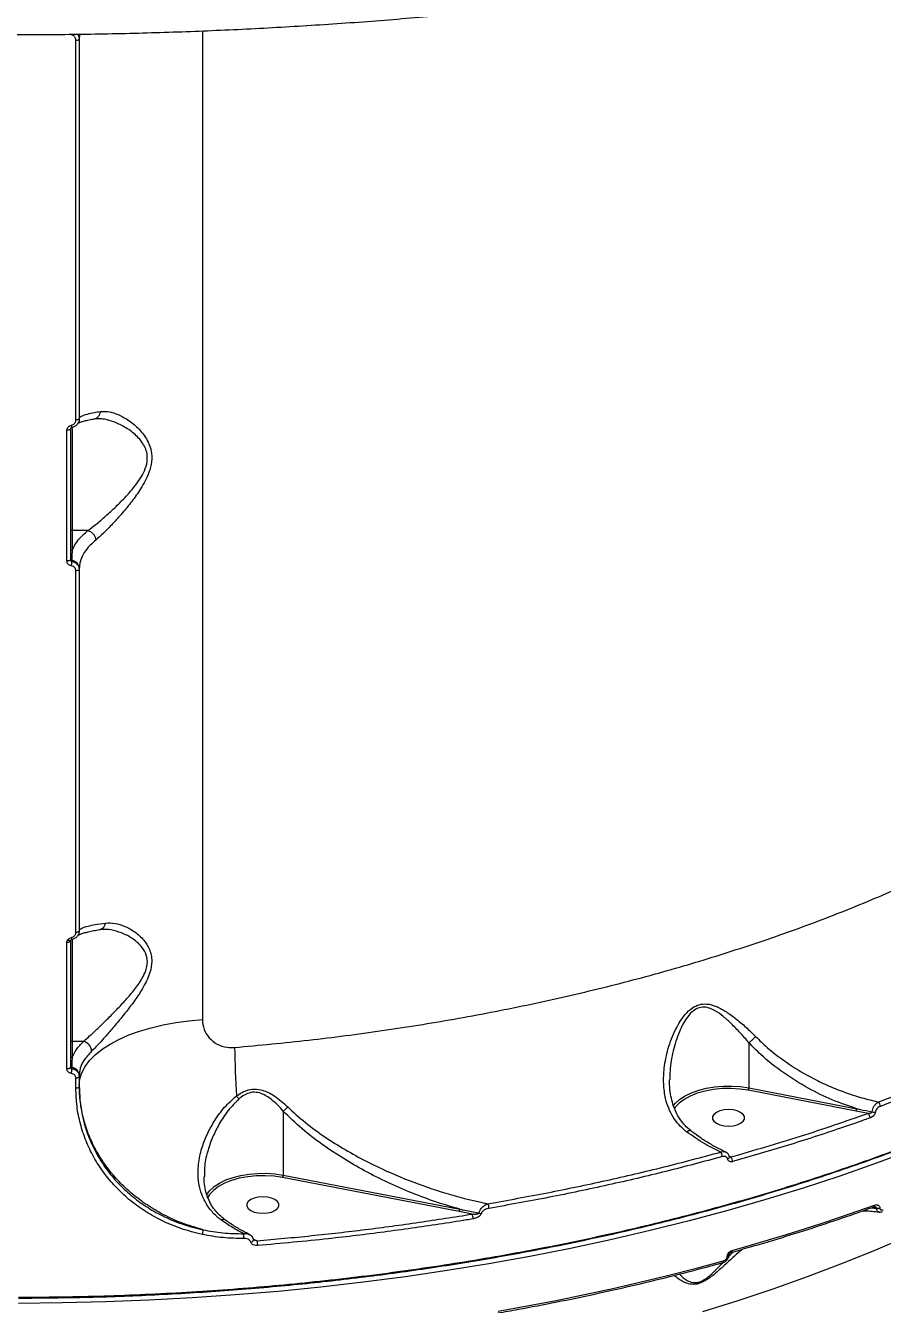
# Model space of a CAD drawing. Header units: millimetres. Extents: x -8092 to 6423, y -6886 to 5604.
# Drawn here: x -67 to 173.2, y -1653.1 to -1294.3 of the extents above; entities that cross this region are included whole.
import ezdxf

# ---------------------------------------------------------------- set-up
doc = ezdxf.new("R2010")
doc.units = ezdxf.units.MM
for name, color, linetype in [('DIKOM_ОБЪЕКТ', 7, 'Continuous'), ('DIKOM_РАЗМЕР_ЗОНА', 7, 'Continuous'), ('DIKOM_РАЗМЕР_ОБЪЕКТА', 7, 'Continuous')]:
    doc.layers.add(name, color=color, linetype=linetype)
doc.styles.add('style1', font='arial.ttf', dxfattribs={"width": 0.8})
doc.dimstyles.new('1-50', dxfattribs={"dimtxt": 300, "dimasz": 200, "dimexe": 100, "dimexo": 0, "dimgap": 100, "dimtad": 1, "dimtxsty": 'style1', "dimcen": 200, "dimclrd": 7, "dimclre": 7, "dimclrt": 7, "dimadec": 1, "dimazin": 2, "dimtfac": 1, "dimtmove": 0, "dimatfit": 2, "dimfxl": 0, "dimlwd": 25, "dimlwe": 18, "dimarcsym": 0})

# ---------------------------------------------------------------- blocks, each defined once
blk = doc.blocks.new('*D9')
at = {"layer": 'Defpoints', "color": 0, "transparency": 16777216}
for p in [(-8092.06, -86.27), (4664.84, -1471.84), (4664.84, -6785.92)]:
    blk.add_point(p, dxfattribs=at)
at = {"layer": 'DIKOM_РАЗМЕР_ЗОНА', "color": 7, "lineweight": 18, "transparency": 16777216}
for p, q in [((-8092.06, -86.27), (-8092.06, -6885.92)), ((4664.84, -1471.84), (4664.84, -6885.92))]:
    blk.add_line(p, q, dxfattribs=at)
at = {"layer": 'DIKOM_РАЗМЕР_ЗОНА', "color": 7, "lineweight": 25, "transparency": 16777216}
blk.add_line((-7892.06, -6785.92), (4464.84, -6785.92), dxfattribs=at)
at = {"layer": 'DIKOM_РАЗМЕР_ЗОНА', "color": 7, "transparency": 16777216}
for points in [[(-7892.06, -6752.58), (-7892.06, -6819.25), (-8092.06, -6785.92)], [(4464.84, -6752.58), (4464.84, -6819.25), (4664.84, -6785.92)]]:
    blk.add_solid(points, dxfattribs=at)
at = {"layer": 'DIKOM_РАЗМЕР_ЗОНА', "color": 7, "transparency": 16777216, "insert": (-2159.84, -6532.75), "char_height": 300, "attachment_point": 5, "style": 'style1'}
blk.add_mtext('12760', dxfattribs=at)
blk = doc.blocks.new('*D10')
at = {"layer": 'Defpoints', "color": 0, "transparency": 16777216}
for p in [(-65.22, 5603.5), (2870.75, -5504.88), (6323.39, -5504.88)]:
    blk.add_point(p, dxfattribs=at)
at = {"layer": 'DIKOM_РАЗМЕР_ЗОНА', "color": 7, "lineweight": 18, "transparency": 16777216}
for p, q in [((-65.22, 5603.5), (6423.39, 5603.5)), ((2870.75, -5504.88), (6423.39, -5504.88))]:
    blk.add_line(p, q, dxfattribs=at)
at = {"layer": 'DIKOM_РАЗМЕР_ЗОНА', "color": 7, "lineweight": 25, "transparency": 16777216}
blk.add_line((6323.39, 5403.5), (6323.39, -5304.88), dxfattribs=at)
at = {"layer": 'DIKOM_РАЗМЕР_ЗОНА', "color": 7, "transparency": 16777216}
for points in [[(6290.06, 5403.5), (6356.72, 5403.5), (6323.39, 5603.5)], [(6290.06, -5304.88), (6356.72, -5304.88), (6323.39, -5504.88)]]:
    blk.add_solid(points, dxfattribs=at)
at = {"layer": 'DIKOM_РАЗМЕР_ЗОНА', "color": 7, "transparency": 16777216, "insert": (6070.22, 308.83), "char_height": 300, "attachment_point": 5, "rotation": 90, "style": 'style1'}
blk.add_mtext('11100', dxfattribs=at)
blk = doc.blocks.new('*D11')
at = {"layer": 'Defpoints', "color": 0, "transparency": 16777216}
for p in [(-6092.06, -310.77), (2568.27, -2361.54), (2568.27, -4925.78)]:
    blk.add_point(p, dxfattribs=at)
at = {"layer": 'DIKOM_РАЗМЕР_ОБЪЕКТА', "color": 7, "lineweight": 18, "transparency": 16777216}
for p, q in [((-6092.06, -310.77), (-6092.06, -5025.78)), ((2568.27, -2361.54), (2568.27, -5025.78))]:
    blk.add_line(p, q, dxfattribs=at)
at = {"layer": 'DIKOM_РАЗМЕР_ОБЪЕКТА', "color": 7, "lineweight": 25, "transparency": 16777216}
blk.add_line((-5892.06, -4925.78), (2368.27, -4925.78), dxfattribs=at)
at = {"layer": 'DIKOM_РАЗМЕР_ОБЪЕКТА', "color": 7, "transparency": 16777216}
for points in [[(-5892.06, -4892.44), (-5892.06, -4959.11), (-6092.06, -4925.78)], [(2368.27, -4892.44), (2368.27, -4959.11), (2568.27, -4925.78)]]:
    blk.add_solid(points, dxfattribs=at)
at = {"layer": 'DIKOM_РАЗМЕР_ОБЪЕКТА', "color": 7, "transparency": 16777216, "insert": (-2605.9, -4672.61), "char_height": 300, "attachment_point": 5, "style": 'style1'}
blk.add_mtext('8660', dxfattribs=at)

msp = doc.modelspace()

# ---------------------------------------------------------------- linework, layer by layer
at = {"layer": 'DIKOM_ОБЪЕКТ', "color": 7, "linetype": 'Continuous', "lineweight": 15}
for p, q in [((-52.896, -1404.991), (-52.896, -1298.4)), ((-51.75, -1296.744), (-51.936, -1297.893)), ((-51.936, -1297.893), (-51.936, -1298.177)), ((-51.936, -1298.177), (-51.936, -1404.681)), ((-17.434, -1295.819), (-17.434, -1573.195)), ((-55.402, -1444.545), (-55.402, -1407.878)), ((-54.436, -1407.565), (-54.436, -1444.201)), ((-53.936, -1407.024), (-53.936, -1436.021)), ((-53.936, -1436.021), (-53.936, -1441.653)), ((-49.532, -1436.021), (-53.936, -1436.021)), ((-54.02, -1444.433), (-54.02, -1444.682)), ((-52.896, -1548.757), (-52.896, -1447.293)), ((-51.936, -1446.669), (-51.936, -1446.948)), ((-51.936, -1446.948), (-51.936, -1548.327)), ((-55.402, -1587.041), (-55.402, -1551.601)), ((-54.436, -1551.169), (-54.436, -1586.58)), ((-54.02, -1550.729), (-54.023, -1550.735)), ((-53.936, -1550.61), (-53.936, -1579.348)), ((-53.936, -1579.348), (-53.936, -1583.878)), ((-50.784, -1579.348), (-53.936, -1579.348)), ((135.771, -1579.721), (135.771, -1592.374)), ((-54.02, -1586.652), (-54.02, -1586.98)), ((-51.936, -1588.887), (-51.936, -1589.166)), ((-51.936, -1589.166), (-51.936, -1591.998)), ((-52.896, -1592.463), (-52.896, -1589.629)), ((135.771, -1592.374), (165.99, -1598.217)), ((165.814, -1598.887), (135.595, -1593.044)), ((5.23, -1598.893), (5.23, -1616.845)), ((169.174, -1599.525), (165.814, -1598.887)), ((130.293, -1611.565), (130.737, -1611.756)), ((130.304, -1611.726), (130.301, -1611.714)), ((-16.877, -1617.17), (-16.885, -1617.399)), ((54.528, -1627.081), (5.055, -1617.515)), ((5.23, -1616.845), (54.704, -1626.412)), ((58.187, -1627.78), (54.528, -1627.081)), ((170.013, -1626.047), (171.571, -1626.169)), ((171.571, -1626.08), (170.465, -1625.886)), ((170.705, -1625.801), (170.715, -1625.797)), ((171.571, -1626.169), (171.571, -1626.08)), ((172.47, -1626.013), (172.47, -1626.102)), ((-3.111, -1634.817), (-2.061, -1635.267)), ((130.138, -1639.687), (131.409, -1638.365)), ((130.194, -1639.263), (130.194, -1639.235)), ((129.669, -1639.716), (129.669, -1639.688))]:
    msp.add_line(p, q, dxfattribs=at)
at = {"layer": 'DIKOM_ОБЪЕКТ', "color": 7, "linetype": 'Continuous', "lineweight": 15, "flags": 128}
for points in [[(-54.02, -1407.104), (-54.022, -1407.107), (-54.029, -1407.083), (-54.04, -1407.031), (-54.055, -1406.953), (-54.075, -1406.851), (-54.097, -1406.728), (-54.122, -1406.589), (-54.149, -1406.435)], [(-51.936, -1404.681), (-51.955, -1404.74), (-52.009, -1404.797), (-52.097, -1404.849), (-52.215, -1404.896), (-52.36, -1404.935), (-52.526, -1404.964), (-52.707, -1404.983), (-52.896, -1404.991)], [(-54.436, -1407.565), (-54.455, -1407.625), (-54.509, -1407.682), (-54.598, -1407.736), (-54.717, -1407.783), (-54.863, -1407.822), (-55.03, -1407.851), (-55.212, -1407.87), (-55.402, -1407.878)], [(-54.436, -1444.201), (-54.455, -1444.267), (-54.509, -1444.33), (-54.598, -1444.389), (-54.717, -1444.44), (-54.863, -1444.483), (-55.03, -1444.515), (-55.212, -1444.536), (-55.402, -1444.545)], [(-51.936, -1446.948), (-51.955, -1447.014), (-52.009, -1447.077), (-52.097, -1447.136), (-52.215, -1447.187), (-52.36, -1447.231), (-52.526, -1447.263), (-52.707, -1447.285), (-52.896, -1447.293)], [(-51.936, -1548.327), (-51.955, -1548.409), (-52.009, -1548.488), (-52.097, -1548.561), (-52.215, -1548.625), (-52.36, -1548.679), (-52.526, -1548.719), (-52.707, -1548.746), (-52.896, -1548.757)], [(-54.436, -1551.169), (-54.455, -1551.251), (-54.509, -1551.331), (-54.598, -1551.404), (-54.717, -1551.469), (-54.863, -1551.523), (-55.03, -1551.564), (-55.212, -1551.59), (-55.402, -1551.601)], [(-54.376, -1550.959), (-54.413, -1551.012), (-54.474, -1551.049), (-54.558, -1551.069), (-54.663, -1551.072), (-54.786, -1551.058), (-54.923, -1551.027), (-55.069, -1550.98), (-55.222, -1550.918)], [(-51.936, -1591.657), (-51.754, -1589.879), (-51.209, -1588.118), (-50.305, -1586.388), (-49.052, -1584.707), (-47.46, -1583.089), (-45.544, -1581.549), (-43.322, -1580.102), (-40.813, -1578.76), (-38.041, -1577.535), (-35.032, -1576.439), (-31.811, -1575.482), (-28.41, -1574.672), (-24.858, -1574.018), (-21.188, -1573.524), (-17.434, -1573.195)], [(265.824, -1579.149), (260.885, -1583.693), (254.906, -1588.844), (248.625, -1593.898), (242.048, -1598.851), (235.18, -1603.699), (228.028, -1608.437), (220.599, -1613.06), (212.9, -1617.564), (204.938, -1621.945), (196.72, -1626.199), (188.253, -1630.322), (179.547, -1634.31), (170.609, -1638.16), (161.446, -1641.867), (152.069, -1645.429), (142.485, -1648.841), (132.703, -1652.102), (122.733, -1655.207)], [(-54.436, -1586.58), (-54.455, -1586.668), (-54.509, -1586.753), (-54.598, -1586.831), (-54.717, -1586.9), (-54.863, -1586.958), (-55.03, -1587.002), (-55.212, -1587.03), (-55.402, -1587.041)], [(-51.936, -1589.166), (-51.955, -1589.254), (-52.009, -1589.339), (-52.097, -1589.417), (-52.215, -1589.487), (-52.36, -1589.544), (-52.526, -1589.588), (-52.707, -1589.617), (-52.896, -1589.629)], [(-51.936, -1591.998), (-51.955, -1592.086), (-52.009, -1592.172), (-52.097, -1592.251), (-52.215, -1592.32), (-52.36, -1592.378), (-52.526, -1592.422), (-52.707, -1592.451), (-52.896, -1592.463)], [(116.096, -1595.824), (116.42, -1595.568), (117.931, -1594.588), (119.706, -1593.732), (121.704, -1593.021), (123.884, -1592.468), (126.199, -1592.086), (128.597, -1591.883), (131.026, -1591.864), (133.435, -1592.029), (135.771, -1592.374)], [(135.595, -1593.044), (133.202, -1592.695), (130.733, -1592.543), (128.248, -1592.589), (125.807, -1592.832), (123.468, -1593.268), (121.289, -1593.885), (119.322, -1594.669), (117.614, -1595.6), (116.207, -1596.656), (116.11, -1596.744)], [(114.581, -1597.41), (115.205, -1596.652), (116.096, -1595.824)], [(116.11, -1596.744), (115.135, -1597.811), (114.822, -1598.269)], [(130.064, -1598.458), (128.796, -1598.552), (127.631, -1598.826), (126.663, -1599.258), (125.97, -1599.813), (125.609, -1600.446), (125.609, -1601.106), (125.97, -1601.739), (126.663, -1602.294), (127.631, -1602.726), (128.796, -1603), (130.064, -1603.094), (131.331, -1603), (132.496, -1602.726), (133.464, -1602.294), (134.157, -1601.739), (134.518, -1601.106), (134.518, -1600.446), (134.157, -1599.813), (133.464, -1599.258), (132.496, -1598.826), (131.331, -1598.552), (130.064, -1598.458)], [(181.183, -1609.897), (171.308, -1613.577), (161.229, -1617.108), (150.956, -1620.487), (140.497, -1623.711), (129.861, -1626.777), (119.057, -1629.683), (108.093, -1632.427), (96.979, -1635.005), (85.725, -1637.416), (74.34, -1639.658), (62.833, -1641.728), (51.214, -1643.626), (39.494, -1645.35), (27.681, -1646.897), (15.786, -1648.268), (3.818, -1649.46), (-8.211, -1650.472), (-20.293, -1651.305), (-32.416, -1651.956), (-44.571, -1652.426), (-56.747, -1652.714), (-68.934, -1652.821)], [(129.799, -1612.363), (129.993, -1612.255), (130.148, -1612.128), (130.254, -1611.988), (130.306, -1611.844), (130.304, -1611.726)], [(-14.445, -1620.295), (-14.12, -1620.039), (-12.609, -1619.059), (-10.835, -1618.203), (-8.836, -1617.492), (-6.656, -1616.939), (-4.342, -1616.557), (-1.944, -1616.354), (0.486, -1616.335), (2.895, -1616.5), (5.23, -1616.845)], [(5.055, -1617.515), (2.661, -1617.166), (0.192, -1617.014), (-2.293, -1617.06), (-4.734, -1617.303), (-7.073, -1617.739), (-9.252, -1618.356), (-11.219, -1619.14), (-12.927, -1620.071), (-14.334, -1621.127), (-14.431, -1621.214)], [(-16.225, -1622.282), (-15.335, -1621.123), (-14.445, -1620.295)], [(-14.431, -1621.214), (-15.406, -1622.282), (-15.987, -1623.222)], [(-0.477, -1622.929), (-1.745, -1623.023), (-2.91, -1623.297), (-3.878, -1623.729), (-4.57, -1624.284), (-4.931, -1624.917), (-4.931, -1625.577), (-4.57, -1626.21), (-3.878, -1626.765), (-2.91, -1627.197), (-1.745, -1627.471), (-0.477, -1627.565), (0.791, -1627.471), (1.956, -1627.197), (2.924, -1626.765), (3.616, -1626.21), (3.977, -1625.577), (3.977, -1624.917), (3.616, -1624.284), (2.924, -1623.729), (1.956, -1623.297), (0.791, -1623.023), (-0.477, -1622.929)], [(131.085, -1638.007), (136.216, -1636.542), (141.306, -1635.041), (146.355, -1633.503), (151.362, -1631.929), (156.326, -1630.32), (161.246, -1628.675), (166.12, -1626.994), (170.949, -1625.279)], [(-3.049, -1634.946), (-3.042, -1635.001), (-3.042, -1635.003)], [(65.518, -1655.028), (73.651, -1653.553), (81.723, -1651.992), (89.731, -1650.346), (97.672, -1648.616), (105.543, -1646.802), (113.339, -1644.905), (121.058, -1642.926), (128.697, -1640.866)], [(128.49, -1641.377), (128.504, -1641.372), (128.57, -1641.329), (128.624, -1641.253), (128.664, -1641.149), (128.688, -1641.018), (128.697, -1640.866)]]:
    msp.add_lwpolyline(points, dxfattribs=at)
at = {"layer": 'DIKOM_ОБЪЕКТ', "color": 7, "linetype": 'Continuous', "lineweight": 15}
for centre, radius, start, end in [((-52.676, -1297.169), 1.25, 259.86223, 306.27176), ((-54.056, -1297.903), 2.12, 0.26899, 33.12882), ((-53.959, -1435.543), 0.478, 182.93295, 272.6544), ((-53.959, -1441.176), 0.478, 182.93414, 272.6682), ((-53.968, -1443.967), 0.469, 182.34551, 263.61176), ((-61.13, -1444.567), 7.111, 349.02743, 359.07464), ((-54.28, -1446.764), 2.345, 2.33042, 83.63604), ((-46.709, -1545.873), 2.148, 284.8275, 353.31643), ((-51.385, -1549.844), 2.784, 186.91598, 198.66373), ((-53.959, -1578.87), 0.478, 182.93351, 272.65384), ((-51.346, -1582.14), 2.848, 1.08275, 78.61419), ((237.455, -1578.431), 245.851, 180.60731, 183.77816), ((-53.959, -1583.4), 0.478, 182.93351, 272.65384), ((-53.968, -1586.186), 0.469, 182.33035, 263.64216), ((-60.182, -1587.078), 6.163, 348.21729, 0.9104), ((-54.28, -1588.983), 2.346, 2.33345, 83.62996), ((134.461, -1592.388), 1.31, 329.97337, 0.61408), ((-45.537, -1623.868), 47.689, 36.51851, 37.8113), ((170.893, -1597.577), 1.743, 0.82775, 46.85453), ((164.679, -1598.231), 1.311, 329.98603, 0.60643), ((168.012, -1600.811), 1.733, 0.47041, 47.88472), ((170.876, -1597.037), 2.138, 254.44468, 279.20537), ((126.285, -1611.665), 2.064, 0.24509, 38.60788), ((129.216, -1613.054), 2, 359.96318, 40.48989), ((3.919, -1616.859), 1.311, 329.98316, 0.60811), ((59.965, -1626.167), 2.95, 359.79814, 26.18026), ((170.435, -1625.359), 0.52, 302.53231, 8.8705), ((53.393, -1626.425), 1.311, 329.98308, 0.60937), ((55.519, -1629.094), 2.974, 359.54064, 26.21473), ((60.804, -1625.432), 2.183, 251.39167, 268.88376), ((171.89, -1624.298), 1.811, 259.8282, 288.67536), ((171.891, -1624.389), 1.808, 259.80446, 288.69909), ((-20.203, -1632.448), 2.964, 339.21711, 5.06221), ((-10.391, -1634.209), 4.609, 354.78747, 11.47055), ((-3.965, -1634.701), 0.971, 275.81686, 341.87767), ((-7.351, -1636.587), 5.452, 359.6269, 14.00674), ((129.617, -1639.1), 0.59, 275.03404, 347.50005), ((129.614, -1639.121), 0.598, 275.31033, 345.81986), ((130.583, -1638.1), 0.511, 305.12522, 10.48304)]:
    msp.add_arc(centre, radius, start, end, dxfattribs=at)
for points, knots in [([(-445.293, -1242.157), (-442.053, -1243.12), (-432.669, -1245.907), (-417.067, -1250.311), (-398.461, -1255.279), (-379.767, -1259.969), (-360.991, -1264.385), (-342.138, -1268.523), (-323.212, -1272.384), (-304.22, -1275.966), (-285.165, -1279.269), (-266.054, -1282.29), (-246.89, -1285.03), (-227.68, -1287.488), (-208.427, -1289.663), (-189.138, -1291.555), (-169.818, -1293.162), (-150.471, -1294.486), (-131.103, -1295.524), (-111.718, -1296.278), (-92.323, -1296.746), (-72.921, -1296.929), (-53.519, -1296.827), (-34.122, -1296.44), (-14.734, -1295.767), (4.64, -1294.809), (23.993, -1293.566), (43.322, -1292.039), (62.621, -1290.228), (81.884, -1288.133), (101.107, -1285.756), (120.284, -1283.096), (139.411, -1280.154), (158.483, -1276.931), (177.494, -1273.428), (196.439, -1269.646), (215.313, -1265.586), (234.112, -1261.249), (252.83, -1256.637), (271.461, -1251.745), (288.839, -1246.922), (299.968, -1243.631), (304.952, -1242.157)], [0, 0, 0, 0, 0.01340852, 0.03882811, 0.064248, 0.08966798, 0.115088, 0.14050813, 0.16592837, 0.19134869, 0.21676905, 0.24218948, 0.26760997, 0.29303051, 0.3184511, 0.34387174, 0.36929243, 0.39471314, 0.42013388, 0.44555464, 0.47097543, 0.49639624, 0.52181706, 0.54723788, 0.57265871, 0.59807953, 0.62350035, 0.64892115, 0.67434196, 0.69976272, 0.72518346, 0.75060419, 0.77602486, 0.80144553, 0.82686611, 0.85228667, 0.87770714, 0.90312758, 0.92854793, 0.95396824, 0.97938848, 1, 1, 1, 1]), ([(-54.149, -1296.945), (-54.168, -1296.942), (-54.328, -1296.916), (-54.476, -1296.846), (-54.605, -1296.785)], [0, 0, 0, 0, 0.1212348, 1, 1, 1, 1]), ([(-52.896, -1298.4), (-52.913, -1298.23), (-52.947, -1297.89), (-53.213, -1297.441), (-53.603, -1297.108), (-53.944, -1296.979), (-54.129, -1296.948), (-54.149, -1296.945)], [0, 0, 0, 0, 0.2457602, 0.491806, 0.7342849, 0.971523, 1, 1, 1, 1]), ([(-52.445, -1296.758), (-52.305, -1296.957), (-52.004, -1297.385), (-51.96, -1297.901), (-51.936, -1298.177)], [0, 0, 0, 0, 0.46476287, 1, 1, 1, 1]), ([(-8.382, -1581.037), (-1.442, -1580.39), (12.443, -1579.095), (32.964, -1576.4), (53.38, -1573.133), (73.594, -1569.224), (93.536, -1564.686), (112.765, -1559.615), (131.232, -1554.042), (148.905, -1548.007), (166.074, -1541.411), (182.654, -1534.254), (198.572, -1526.546), (213.483, -1518.455), (227.358, -1510.018), (240.194, -1501.277), (252.195, -1492.091), (263.283, -1482.474), (273.397, -1472.448), (282.321, -1462.229), (290.05, -1451.853), (296.606, -1441.364), (302.094, -1430.594), (306.439, -1419.57), (309.639, -1408.324), (311.469, -1397.092), (312.217, -1389.228), (312.025, -1385.154), (312.008, -1384.774)], [0, 0, 0, 0, 0.0392428, 0.0785158, 0.1177586, 0.1581422, 0.1985587, 0.2389423, 0.2781873, 0.3174625, 0.3567076, 0.3970915, 0.4375083, 0.4778923, 0.5171658, 0.5564696, 0.5957433, 0.6361546, 0.6765987, 0.71701, 0.7563481, 0.7957166, 0.8350548, 0.8755303, 0.9160387, 0.9565143, 0.9959507, 1, 1, 1, 1]), ([(-51.936, -1404.609), (-51.827, -1404.393), (-51.604, -1403.956), (-49.946, -1403.38), (-47.967, -1402.93), (-46.568, -1402.702), (-45.997, -1402.608)], [0, 0, 0, 0, 0.3072593, 0.6233188, 0.8463535, 1, 1, 1, 1]), ([(-47.681, -1404.621), (-47.591, -1404.613), (-47.262, -1404.584), (-46.761, -1404.245), (-46.272, -1403.654), (-46.074, -1403.097), (-46.012, -1402.741), (-46.003, -1402.654), (-45.997, -1402.608)], [0, 0, 0, 0, 0.1018928, 0.3726185, 0.6433604, 0.9140681, 0.9544431, 1, 1, 1, 1]), ([(-45.997, -1402.608), (-45.145, -1402.585), (-43.593, -1402.543), (-41.086, -1403.389), (-38.532, -1404.73), (-35.811, -1406.774), (-33.664, -1409.237), (-32.366, -1411.642), (-31.649, -1413.899), (-31.536, -1416.676), (-32.269, -1419.552), (-33.414, -1422.092), (-35.027, -1424.845), (-37.208, -1427.902), (-39.912, -1431.178), (-42.605, -1434.176), (-45.17, -1436.809), (-46.614, -1438.072), (-47.317, -1438.688)], [0, 0, 0, 0, 0.07854963, 0.14305872, 0.2076029, 0.28721563, 0.36655072, 0.40575256, 0.44485219, 0.4974446, 0.54969106, 0.59227142, 0.63493814, 0.70729715, 0.77973031, 0.8544844, 0.92914098, 1, 1, 1, 1]), ([(-55.402, -1407.878), (-55.401, -1407.841), (-55.396, -1407.642), (-55.302, -1407.285), (-55.027, -1406.876), (-54.632, -1406.564), (-54.31, -1406.478), (-54.149, -1406.435)], [0, 0, 0, 0, 0.0557701, 0.2968167, 0.5326481, 0.7662445, 1, 1, 1, 1]), ([(-54.149, -1406.435), (-53.988, -1406.392), (-53.665, -1406.306), (-53.27, -1405.993), (-52.995, -1405.583), (-52.902, -1405.227), (-52.897, -1405.028), (-52.896, -1404.991)], [0, 0, 0, 0, 0.2340686, 0.4679964, 0.7039799, 0.9448991, 1, 1, 1, 1]), ([(-51.936, -1404.681), (-51.938, -1404.743), (-51.946, -1405.078), (-52.102, -1405.677), (-52.559, -1406.365), (-53.217, -1406.889), (-53.752, -1407.032), (-54.02, -1407.104)], [0, 0, 0, 0, 0.05476288, 0.29441492, 0.53011716, 0.76469111, 1, 1, 1, 1]), ([(-52.449, -1405.953), (-52.433, -1405.942), (-52.396, -1405.916), (-52.047, -1405.745), (-51.425, -1405.517), (-50.467, -1405.239), (-49.235, -1404.946), (-48.186, -1404.753), (-47.675, -1404.659)], [0, 0, 0, 0, 0.1199446, 0.2662781, 0.4332202, 0.6173903, 0.8135998, 1, 1, 1, 1]), ([(-49.525, -1436.022), (-49.524, -1436.022), (-48.806, -1435.482), (-47.233, -1434.315), (-44.542, -1431.988), (-41.696, -1429.358), (-38.832, -1426.469), (-36.515, -1423.816), (-34.783, -1421.384), (-33.561, -1419.186), (-32.76, -1416.653), (-32.884, -1414.227), (-33.63, -1412.306), (-34.301, -1411.284), (-35.461, -1409.803), (-37.343, -1408.089), (-40.192, -1406.36), (-42.904, -1405.26), (-45.11, -1404.647), (-46.356, -1404.685), (-46.847, -1404.7)], [0, 0, 0, 0, 0.0000331, 0.0750685, 0.1536148, 0.2343944, 0.3097458, 0.3867483, 0.429449, 0.4730876, 0.5239234, 0.574392, 0.6112988, 0.6498588, 0.6518307, 0.7329416, 0.8174227, 0.8855874, 0.9549221, 1, 1, 1, 1]), ([(-47.666, -1404.662), (-47.442, -1404.611), (-47.202, -1404.556), (-46.884, -1404.588), (-46.863, -1404.59)], [0, 0, 0, 0, 0.9327161, 1, 1, 1, 1]), ([(-54.02, -1407.104), (-54.074, -1407.118), (-54.183, -1407.147), (-54.315, -1407.249), (-54.405, -1407.38), (-54.434, -1407.491), (-54.436, -1407.553), (-54.436, -1407.565)], [0, 0, 0, 0, 0.2178612, 0.4436122, 0.6836634, 0.9398115, 1, 1, 1, 1]), ([(-53.936, -1441.653), (-53.701, -1441.112), (-53.229, -1440.023), (-51.88, -1438.115), (-50.424, -1436.817), (-49.532, -1436.021)], [0, 0, 0, 0, 0.2774658, 0.5572991, 1, 1, 1, 1]), ([(-47.317, -1438.688), (-48.158, -1439.446), (-49.811, -1440.935), (-51.292, -1443.332), (-51.884, -1445.249), (-51.925, -1446.37), (-51.936, -1446.669)], [0, 0, 0, 0, 0.3028928, 0.594464, 0.8920271, 1, 1, 1, 1]), ([(-49.532, -1436.021), (-49.53, -1436.021), (-49.528, -1436.022), (-49.525, -1436.022), (-49.525, -1436.022)], [0, 0, 0, 0, 0.69819564, 1, 1, 1, 1]), ([(-49.525, -1436.022), (-49.276, -1436.103), (-48.778, -1436.265), (-48.117, -1436.803), (-47.613, -1437.49), (-47.388, -1438.109), (-47.327, -1438.508), (-47.319, -1438.645), (-47.317, -1438.688)], [0, 0, 0, 0, 0.22048861, 0.44098238, 0.66146502, 0.88194932, 0.96356385, 1, 1, 1, 1]), ([(-53.936, -1441.653), (-53.944, -1441.795), (-53.984, -1442.5), (-54.015, -1443.441), (-54.019, -1444.219), (-54.02, -1444.433)], [0, 0, 0, 0, 0.1533107, 0.7665783, 1, 1, 1, 1]), ([(-54.149, -1445.92), (-54.175, -1445.916), (-54.367, -1445.886), (-54.71, -1445.757), (-55.092, -1445.442), (-55.352, -1445.022), (-55.385, -1444.704), (-55.402, -1444.545)], [0, 0, 0, 0, 0.0385623, 0.2780989, 0.5183541, 0.7592163, 1, 1, 1, 1]), ([(-54.436, -1444.201), (-54.431, -1444.258), (-54.42, -1444.371), (-54.334, -1444.519), (-54.207, -1444.629), (-54.092, -1444.671), (-54.029, -1444.68), (-54.02, -1444.682)], [0, 0, 0, 0, 0.2442388, 0.4858861, 0.7246076, 0.9617379, 1, 1, 1, 1]), ([(-54.02, -1444.682), (-53.975, -1444.689), (-53.657, -1444.741), (-53.085, -1444.956), (-52.451, -1445.476), (-52.019, -1446.166), (-51.964, -1446.687), (-51.936, -1446.948)], [0, 0, 0, 0, 0.0387872, 0.2783689, 0.5186423, 0.7594248, 1, 1, 1, 1]), ([(-52.896, -1447.293), (-52.912, -1447.135), (-52.946, -1446.818), (-53.205, -1446.398), (-53.587, -1446.084), (-53.931, -1445.955), (-54.122, -1445.925), (-54.149, -1445.92)], [0, 0, 0, 0, 0.2406554, 0.4814272, 0.7216249, 0.9611958, 1, 1, 1, 1]), ([(-68.934, -1651.105), (-64.356, -1651.076), (-52.021, -1650.999), (-31.954, -1650.323), (-8.83, -1648.916), (14.329, -1646.824), (37.442, -1644.037), (60.426, -1640.544), (82.775, -1636.423), (104.428, -1631.704), (125.339, -1626.427), (145.849, -1620.506), (165.868, -1613.935), (185.312, -1606.721), (203.753, -1599.022), (221.152, -1590.878), (237.493, -1582.333), (253.042, -1573.25), (267.709, -1563.637), (281.42, -1553.514), (293.727, -1543.228), (304.666, -1532.836), (314.294, -1522.393), (322.92, -1511.607), (330.403, -1500.49), (336.014, -1490.756), (338.61, -1484.712), (339.546, -1482.532)], [0, 0, 0, 0, 0.0243023, 0.065474, 0.1066775, 0.1478492, 0.1902168, 0.232619, 0.2749867, 0.3161584, 0.3573618, 0.3985336, 0.4409012, 0.4833034, 0.5256711, 0.5668428, 0.6080463, 0.649218, 0.6915856, 0.7339878, 0.7763555, 0.8160448, 0.8557625, 0.8954519, 0.9362086, 0.976996, 1, 1, 1, 1]), ([(-51.936, -1548.253), (-51.82, -1548.038), (-51.584, -1547.602), (-49.846, -1547.038), (-47.521, -1546.539), (-45.609, -1546.269), (-44.575, -1546.123)], [0, 0, 0, 0, 0.2848603, 0.5777493, 0.7715674, 1, 1, 1, 1]), ([(-44.575, -1546.123), (-43.701, -1546.096), (-41.95, -1546.043), (-39.134, -1546.96), (-36.328, -1548.506), (-33.902, -1550.686), (-32.383, -1553.018), (-31.741, -1555.104), (-31.521, -1557.249), (-31.94, -1559.649), (-32.896, -1562.075), (-34.209, -1564.58), (-36.07, -1567.435), (-38.471, -1570.621), (-40.957, -1573.704), (-43.341, -1576.509), (-45.471, -1578.933), (-47.19, -1580.803), (-48.104, -1581.699), (-48.499, -1582.086)], [0, 0, 0, 0, 0.07590836, 0.15190597, 0.22863523, 0.30518904, 0.36886046, 0.40161898, 0.434331, 0.49045882, 0.52823588, 0.56608524, 0.63087762, 0.6957717, 0.76452136, 0.83322868, 0.89368188, 0.95406194, 1, 1, 1, 1]), ([(-54.149, -1550.179), (-53.991, -1550.138), (-53.676, -1550.056), (-53.287, -1549.76), (-53.01, -1549.37), (-52.904, -1549.014), (-52.898, -1548.806), (-52.896, -1548.757)], [0, 0, 0, 0, 0.2249491, 0.4496018, 0.6803316, 0.9238439, 1, 1, 1, 1]), ([(-51.936, -1548.327), (-51.939, -1548.411), (-51.951, -1548.764), (-52.128, -1549.367), (-52.59, -1550.026), (-53.236, -1550.523), (-53.758, -1550.66), (-54.02, -1550.729)], [0, 0, 0, 0, 0.0748859, 0.315144, 0.5451137, 0.7714832, 1, 1, 1, 1]), ([(-52.356, -1549.554), (-52.353, -1549.552), (-52.346, -1549.546), (-52.069, -1549.393), (-51.52, -1549.172), (-50.645, -1548.891), (-49.435, -1548.582), (-47.956, -1548.266), (-46.746, -1548.063), (-46.157, -1547.964)], [0, 0, 0, 0, 0.0778617, 0.2003367, 0.3403589, 0.4957893, 0.6623653, 0.8356974, 1, 1, 1, 1]), ([(-50.784, -1579.348), (-50.363, -1578.99), (-49.391, -1578.162), (-47.571, -1576.469), (-45.318, -1574.305), (-42.789, -1571.799), (-40.166, -1569.093), (-37.621, -1566.278), (-35.642, -1563.792), (-34.226, -1561.573), (-33.206, -1559.469), (-32.66, -1556.964), (-33.073, -1555.123), (-33.887, -1553.399), (-35.305, -1551.651), (-37.886, -1549.826), (-40.822, -1548.568), (-43.293, -1547.913), (-44.654, -1547.961), (-45.096, -1547.976)], [0, 0, 0, 0, 0.0486212, 0.1123772, 0.177812, 0.2506889, 0.325057, 0.3924985, 0.4613126, 0.4989716, 0.5375293, 0.592006, 0.6458157, 0.6555362, 0.7197672, 0.7990804, 0.8810345, 0.9614448, 1, 1, 1, 1]), ([(-46.171, -1547.956), (-46.06, -1547.926), (-45.739, -1547.842), (-45.35, -1547.868), (-45.097, -1547.884)], [0, 0, 0, 0, 0.34698655, 1, 1, 1, 1]), ([(-55.402, -1551.601), (-55.399, -1551.533), (-55.391, -1551.297), (-55.292, -1551.076), (-55.222, -1550.918)], [0, 0, 0, 0, 0.2879857, 1, 1, 1, 1]), ([(-55.222, -1550.918), (-55.149, -1550.811), (-54.992, -1550.578), (-54.62, -1550.303), (-54.306, -1550.22), (-54.149, -1550.179)], [0, 0, 0, 0, 0.2985906, 0.6490498, 1, 1, 1, 1]), ([(-54.376, -1550.959), (-54.4, -1551.008), (-54.433, -1551.078), (-54.436, -1551.148), (-54.436, -1551.169)], [0, 0, 0, 0, 0.7053709, 1, 1, 1, 1]), ([(-54.382, -1550.978), (-54.377, -1550.967), (-54.352, -1550.916), (-54.274, -1550.836), (-54.142, -1550.763), (-54.038, -1550.735), (-53.982, -1550.73), (-53.969, -1550.729)], [0, 0, 0, 0, 0.1039631, 0.4756651, 0.7277338, 0.9388961, 1, 1, 1, 1]), ([(172.085, -1596.305), (178.024, -1594.071), (189.902, -1589.602), (206.87, -1582.263), (223.234, -1574.506), (233.466, -1568.943), (238.582, -1566.162)], [0, 0, 0, 0, 0.2485955, 0.4971904, 0.7485958, 1, 1, 1, 1]), ([(239.282, -1567.34), (234.213, -1570.097), (224.074, -1575.611), (207.75, -1583.364), (190.693, -1590.755), (178.655, -1595.286), (172.636, -1597.552)], [0, 0, 0, 0, 0.2485952, 0.4971899, 0.7485949, 1, 1, 1, 1]), ([(258.291, -1569.619), (256.402, -1570.879), (249.702, -1575.347), (237.136, -1582.574), (220.683, -1591.26), (203.271, -1599.414), (184.993, -1607.045), (165.875, -1614.143), (145.988, -1620.693), (125.426, -1626.663), (104.284, -1632.027), (83.99, -1636.46), (64.696, -1640.082), (46.515, -1643.022), (28.094, -1645.534), (9.259, -1647.637), (-9.966, -1649.307), (-29.551, -1650.515), (-49.224, -1651.285), (-62.368, -1651.393), (-68.936, -1651.448)], [0, 0, 0, 0, 0.02464189, 0.08736861, 0.14999514, 0.21242489, 0.27485464, 0.33748125, 0.40020792, 0.46293473, 0.52556122, 0.58799098, 0.63857704, 0.68921549, 0.73985392, 0.79043997, 0.84280096, 0.89521999, 0.94763903, 1, 1, 1, 1]), ([(118.289, -1604.684), (118.201, -1604.617), (117.41, -1604.015), (116.034, -1602.719), (114.437, -1600.567), (113.209, -1598.102), (112.248, -1594.991), (111.77, -1591.203), (111.972, -1586.466), (113.027, -1581.277), (114.672, -1576.906), (116.413, -1573.761), (117.916, -1571.664), (119.717, -1569.937), (121.817, -1568.914), (124.201, -1568.711), (126.795, -1569.485), (129.504, -1571.009), (132.207, -1572.986), (134.938, -1575.307), (136.751, -1577.081), (137.662, -1577.973)], [0, 0, 0, 0, 0.0056308, 0.0501949, 0.0960225, 0.1433433, 0.1917787, 0.2623068, 0.3349968, 0.4257402, 0.5191888, 0.5587286, 0.5987864, 0.6438236, 0.6799326, 0.7160765, 0.7691291, 0.8232022, 0.8784523, 0.938852, 1, 1, 1, 1]), ([(135.774, -1579.713), (135.773, -1579.711), (134.986, -1578.76), (133.366, -1576.926), (130.98, -1574.458), (128.622, -1572.297), (126.269, -1570.622), (124.002, -1569.661), (121.889, -1569.74), (120.043, -1570.721), (118.512, -1572.426), (117.243, -1574.488), (115.785, -1577.63), (114.427, -1581.986), (113.625, -1586.563), (113.632, -1589.26), (113.635, -1590.112)], [0, 0, 0, 0, 0.0001183, 0.0884805, 0.1768433, 0.2547045, 0.3323484, 0.4041639, 0.4511102, 0.4979189, 0.5584843, 0.6144436, 0.6705252, 0.8043309, 0.9381918, 1, 1, 1, 1]), ([(-17.434, -1573.195), (-17.338, -1574.138), (-17.146, -1576.011), (-15.636, -1578.435), (-13.394, -1580.201), (-10.83, -1581.079), (-9.103, -1581.05), (-8.382, -1581.037)], [0, 0, 0, 0, 0.21802327, 0.4332351, 0.64378966, 0.85143627, 1, 1, 1, 1]), ([(137.662, -1577.973), (137.632, -1578.005), (137.423, -1578.23), (136.988, -1578.666), (136.348, -1579.252), (135.966, -1579.559), (135.774, -1579.713)], [0, 0, 0, 0, 0.05448241, 0.37670326, 0.68836095, 1, 1, 1, 1]), ([(137.662, -1577.973), (138.732, -1579.007), (141.645, -1581.825), (147.047, -1585.888), (152.95, -1589.39), (158.239, -1591.912), (162.749, -1593.702), (167.372, -1595.211), (170.514, -1595.941), (172.085, -1596.305)], [0, 0, 0, 0, 0.112803, 0.3073769, 0.5062359, 0.62803, 0.7498298, 0.8749148, 1, 1, 1, 1]), ([(-53.936, -1583.878), (-53.592, -1583.108), (-52.897, -1581.554), (-51.492, -1580.088), (-50.784, -1579.348)], [0, 0, 0, 0, 0.4956357, 1, 1, 1, 1]), ([(-48.499, -1582.086), (-49.298, -1582.955), (-50.921, -1584.717), (-51.824, -1587.039), (-51.909, -1588.441), (-51.936, -1588.887)], [0, 0, 0, 0, 0.39848118, 0.80851452, 1, 1, 1, 1]), ([(135.771, -1579.721), (135.771, -1579.72), (135.771, -1579.717), (135.773, -1579.714), (135.774, -1579.713), (135.774, -1579.713)], [0, 0, 0, 0, 0.4476288, 0.8233758, 1, 1, 1, 1]), ([(165.99, -1598.217), (163.697, -1597.433), (159.078, -1595.853), (152.198, -1592.482), (145.424, -1588.269), (139.88, -1583.891), (136.864, -1580.83), (135.771, -1579.721)], [0, 0, 0, 0, 0.2061844, 0.4154245, 0.6401049, 0.869599, 1, 1, 1, 1]), ([(-53.936, -1583.878), (-53.944, -1584.019), (-53.985, -1584.724), (-54.015, -1585.663), (-54.019, -1586.439), (-54.02, -1586.652)], [0, 0, 0, 0, 0.15366326, 0.76829914, 1, 1, 1, 1]), ([(-54.149, -1588.336), (-54.174, -1588.332), (-54.366, -1588.304), (-54.71, -1588.183), (-55.092, -1587.886), (-55.352, -1587.491), (-55.385, -1587.191), (-55.402, -1587.041)], [0, 0, 0, 0, 0.0372815, 0.278244, 0.5190634, 0.7595572, 1, 1, 1, 1]), ([(-54.436, -1586.58), (-54.431, -1586.628), (-54.42, -1586.723), (-54.333, -1586.846), (-54.206, -1586.937), (-54.092, -1586.972), (-54.028, -1586.979), (-54.02, -1586.98)], [0, 0, 0, 0, 0.2402362, 0.4812023, 0.7222581, 0.9628414, 1, 1, 1, 1]), ([(-52.896, -1589.629), (-52.913, -1589.479), (-52.946, -1589.18), (-53.206, -1588.785), (-53.588, -1588.489), (-53.932, -1588.368), (-54.123, -1588.34), (-54.149, -1588.336)], [0, 0, 0, 0, 0.2404592, 0.4810274, 0.7218797, 0.9628802, 1, 1, 1, 1]), ([(-54.02, -1586.98), (-53.977, -1586.986), (-53.659, -1587.036), (-53.087, -1587.243), (-52.452, -1587.744), (-52.02, -1588.411), (-51.964, -1588.914), (-51.936, -1589.166)], [0, 0, 0, 0, 0.037098, 0.2779628, 0.5187499, 0.7593283, 1, 1, 1, 1]), ([(-17.432, -1633.499), (-19.46, -1632.99), (-23.516, -1631.971), (-28.969, -1629.637), (-33.826, -1626.86), (-38.072, -1623.722), (-41.881, -1620.15), (-45.182, -1616.174), (-47.949, -1611.862), (-50.148, -1607.275), (-51.713, -1602.468), (-52.707, -1597.513), (-52.833, -1594.145), (-52.896, -1592.463)], [0, 0, 0, 0, 0.100969, 0.2019356, 0.290338, 0.3790232, 0.4674238, 0.5561132, 0.6450896, 0.733781, 0.8224253, 0.9113539, 1, 1, 1, 1]), ([(-17.251, -1632.186), (-19.291, -1631.578), (-23.371, -1630.361), (-28.779, -1627.819), (-33.533, -1624.925), (-37.636, -1621.767), (-41.312, -1618.233), (-44.497, -1614.35), (-47.165, -1610.176), (-49.285, -1605.766), (-50.795, -1601.169), (-51.754, -1596.449), (-51.876, -1593.253), (-51.936, -1591.657)], [0, 0, 0, 0, 0.1033758, 0.2067508, 0.2946065, 0.3827356, 0.4705921, 0.5587481, 0.6471806, 0.7353364, 0.8234673, 0.9118707, 1, 1, 1, 1]), ([(-51.936, -1591.998), (-51.875, -1593.646), (-51.751, -1596.947), (-50.78, -1601.803), (-49.249, -1606.514), (-47.099, -1611.008), (-44.393, -1615.232), (-41.164, -1619.127), (-37.438, -1622.624), (-33.286, -1625.697), (-28.535, -1628.413), (-23.201, -1630.696), (-19.234, -1631.689), (-17.251, -1632.186)], [0, 0, 0, 0, 0.0886927, 0.1776679, 0.2663589, 0.3550663, 0.4440566, 0.5327626, 0.6211383, 0.7097993, 0.7981762, 0.8990873, 1, 1, 1, 1]), ([(-7.861, -1594.631), (-6.967, -1594.055), (-5.421, -1593.057), (-2.829, -1592.606), (-0.712, -1592.924), (1.125, -1593.657), (3.609, -1595.077), (5.303, -1596.606), (6.532, -1597.715)], [0, 0, 0, 0, 0.1914582, 0.3312425, 0.4704836, 0.5823734, 0.6969266, 1, 1, 1, 1]), ([(119.476, -1604.343), (119.168, -1604.106), (118.326, -1603.459), (117.167, -1602.157), (115.981, -1600.46), (115.014, -1598.528), (114.286, -1596.395), (113.78, -1594.058), (113.519, -1591.946), (113.534, -1590.592), (113.54, -1590.106)], [0, 0, 0, 0, 0.072879, 0.1991309, 0.3321461, 0.4701614, 0.6123008, 0.7567784, 0.9127005, 1, 1, 1, 1]), ([(-12.105, -1629.481), (-12.395, -1629.261), (-13.576, -1628.368), (-15.339, -1626.519), (-17.052, -1623.801), (-18.145, -1620.808), (-18.731, -1617.28), (-18.571, -1613.222), (-17.578, -1608.981), (-15.995, -1605.038), (-13.92, -1601.347), (-11.333, -1597.697), (-9.018, -1595.652), (-7.861, -1594.631)], [0, 0, 0, 0, 0.0275959, 0.11218, 0.1968248, 0.2807367, 0.3647038, 0.4782464, 0.5919072, 0.6886541, 0.78542, 0.8928597, 1, 1, 1, 1]), ([(-7.211, -1595.489), (-8.243, -1596.531), (-10.343, -1598.65), (-12.671, -1602.312), (-14.564, -1606.052), (-15.973, -1609.979), (-16.876, -1613.738), (-16.877, -1616.176), (-16.877, -1617.17)], [0, 0, 0, 0, 0.17569486, 0.357397, 0.51913721, 0.68385201, 0.87104765, 1, 1, 1, 1]), ([(5.233, -1598.884), (5.232, -1598.883), (4.217, -1597.698), (2.732, -1596.173), (0.576, -1594.635), (-1.004, -1593.847), (-2.862, -1593.465), (-5.157, -1593.915), (-6.452, -1594.907), (-7.211, -1595.489)], [0, 0, 0, 0, 0.0003186, 0.3168741, 0.4308577, 0.544452, 0.6783327, 0.811384, 1, 1, 1, 1]), ([(170.303, -1599.097), (170.352, -1598.845), (170.449, -1598.352), (170.819, -1597.585), (171.327, -1596.886), (171.786, -1596.485), (172.043, -1596.33), (172.085, -1596.305)], [0, 0, 0, 0, 0.2233995, 0.4376867, 0.6849853, 0.9488462, 1, 1, 1, 1]), ([(5.23, -1598.893), (5.23, -1598.891), (5.231, -1598.889), (5.232, -1598.886), (5.233, -1598.885), (5.233, -1598.884)], [0, 0, 0, 0, 0.4563861, 0.8318263, 1, 1, 1, 1]), ([(54.704, -1626.412), (52.451, -1625.74), (47.947, -1624.396), (41.231, -1621.878), (34.573, -1618.992), (28.13, -1615.748), (21.97, -1612.194), (16.083, -1608.269), (10.38, -1603.92), (6.946, -1600.568), (5.23, -1598.893)], [0, 0, 0, 0, 0.1257438, 0.2514874, 0.3794602, 0.5074222, 0.6285586, 0.7496655, 0.8748952, 1, 1, 1, 1]), ([(6.532, -1597.715), (6.501, -1597.745), (6.284, -1597.959), (5.826, -1598.392), (5.441, -1598.712), (5.233, -1598.884)], [0, 0, 0, 0, 0.0699522, 0.500543, 1, 1, 1, 1]), ([(6.532, -1597.715), (6.706, -1597.884), (8.475, -1599.6), (12.064, -1602.682), (17.543, -1606.634), (23.301, -1610.182), (30.5, -1614.05), (39.22, -1618), (49.489, -1621.655), (57.335, -1623.771), (61.714, -1624.679), (62.613, -1624.865)], [0, 0, 0, 0, 0.0115178, 0.1169985, 0.2229802, 0.3292405, 0.4351023, 0.6083266, 0.782004, 0.9552828, 1, 1, 1, 1]), ([(130.737, -1611.756), (137.294, -1609.854), (150.427, -1606.044), (162.919, -1601.7), (169.174, -1599.525)], [0, 0, 0, 0, 0.4992724, 1, 1, 1, 1]), ([(165.99, -1598.217), (166.302, -1598.283), (167.737, -1598.586), (169.176, -1598.873), (170.303, -1599.097)], [0, 0, 0, 0, 0.2174604, 1, 1, 1, 1]), ([(169.174, -1599.525), (169.333, -1599.511), (169.608, -1599.487), (169.954, -1599.384), (170.163, -1599.273), (170.268, -1599.175), (170.292, -1599.12), (170.303, -1599.097)], [0, 0, 0, 0, 0.375612, 0.651722, 0.8444891, 0.9349575, 1, 1, 1, 1]), ([(171.218, -1599.148), (171.179, -1599.306), (171.102, -1599.621), (170.788, -1600.087), (170.355, -1600.498), (169.977, -1600.71), (169.768, -1600.788), (169.744, -1600.796)], [0, 0, 0, 0, 0.2147891, 0.4259334, 0.6817133, 0.9641605, 1, 1, 1, 1]), ([(172.636, -1597.552), (172.426, -1597.65), (172.057, -1597.822), (171.62, -1598.253), (171.326, -1598.697), (171.254, -1598.997), (171.218, -1599.148)], [0, 0, 0, 0, 0.3292095, 0.5797856, 0.7886276, 1, 1, 1, 1]), ([(169.744, -1600.796), (169.196, -1600.992), (166.456, -1601.97), (158.812, -1604.618), (146.617, -1608.603), (136.353, -1611.571), (131.216, -1613.056)], [0, 0, 0, 0, 0.0441428, 0.2207207, 0.6100162, 1, 1, 1, 1]), ([(118.289, -1604.684), (118.319, -1604.663), (118.509, -1604.526), (118.862, -1604.335), (119.244, -1604.244), (119.381, -1604.352), (119.436, -1604.396)], [0, 0, 0, 0, 0.05921, 0.3796832, 0.7480979, 1, 1, 1, 1]), ([(127.897, -1610.378), (126.408, -1609.66), (123.153, -1608.091), (120, -1605.882), (118.289, -1604.684)], [0, 0, 0, 0, 0.4574482, 1, 1, 1, 1]), ([(129.211, -1610.316), (128.619, -1610.048), (127.052, -1609.337), (124.518, -1607.887), (121.846, -1606.181), (120.179, -1604.907), (119.453, -1604.351)], [0, 0, 0, 0, 0.17983057, 0.47602908, 0.77161815, 1, 1, 1, 1]), ([(62.613, -1624.865), (68.196, -1623.867), (79.363, -1621.872), (95.816, -1618.404), (112.053, -1614.622), (122.616, -1611.792), (127.897, -1610.378)], [0, 0, 0, 0, 0.2490974, 0.4981941, 0.7490971, 1, 1, 1, 1]), ([(127.897, -1610.378), (127.968, -1610.352), (128.276, -1610.242), (128.747, -1610.179), (129.064, -1610.313), (129.191, -1610.367)], [0, 0, 0, 0, 0.1517069, 0.659971, 1, 1, 1, 1]), ([(130.294, -1611.726), (130.291, -1611.696), (130.262, -1611.392), (129.963, -1610.901), (129.547, -1610.472), (129.253, -1610.382), (129.202, -1610.366)], [0, 0, 0, 0, 0.0502237, 0.4928611, 0.9118388, 1, 1, 1, 1]), ([(128.348, -1611.657), (123.093, -1613.064), (112.583, -1615.88), (96.353, -1619.667), (79.825, -1623.154), (68.552, -1625.17), (62.915, -1626.177)], [0, 0, 0, 0, 0.2490969, 0.4981939, 0.7490969, 1, 1, 1, 1]), ([(129.799, -1612.363), (129.757, -1612.236), (129.673, -1611.982), (129.374, -1611.724), (128.978, -1611.585), (128.613, -1611.591), (128.398, -1611.644), (128.348, -1611.657)], [0, 0, 0, 0, 0.2211061, 0.4418572, 0.6745068, 0.925132, 1, 1, 1, 1]), ([(131.216, -1613.056), (131.169, -1613.068), (130.961, -1613.12), (130.606, -1613.128), (130.216, -1612.995), (129.922, -1612.74), (129.84, -1612.489), (129.799, -1612.363)], [0, 0, 0, 0, 0.0733415, 0.3225266, 0.5550488, 0.7773908, 1, 1, 1, 1]), ([(130.264, -1611.663), (130.309, -1611.682), (130.433, -1611.733), (130.598, -1611.753), (130.711, -1611.755), (130.737, -1611.756)], [0, 0, 0, 0, 0.3054731, 0.8404989, 1, 1, 1, 1]), ([(-11.131, -1629.301), (-11.261, -1629.214), (-11.959, -1628.75), (-13.032, -1627.714), (-14.326, -1626.192), (-15.372, -1624.468), (-16.176, -1622.571), (-16.704, -1620.506), (-16.961, -1618.764), (-16.943, -1617.698), (-16.938, -1617.393)], [0, 0, 0, 0, 0.0321676, 0.1722198, 0.3168706, 0.4658221, 0.6178094, 0.774014, 0.9354019, 1, 1, 1, 1]), ([(60.107, -1627.501), (60.116, -1627.455), (60.156, -1627.236), (60.318, -1626.792), (60.704, -1626.182), (61.361, -1625.514), (62.042, -1625.083), (62.497, -1624.909), (62.613, -1624.865)], [0, 0, 0, 0, 0.0398463, 0.1864949, 0.3714917, 0.5855329, 0.8948777, 1, 1, 1, 1]), ([(170.949, -1625.279), (170.977, -1625.269), (171.184, -1625.197), (171.54, -1625.14), (171.951, -1625.208), (172.241, -1625.388), (172.432, -1625.653), (172.458, -1625.893), (172.47, -1626.013)], [0, 0, 0, 0, 0.03924345, 0.28723375, 0.4951782, 0.67100539, 0.83528816, 1, 1, 1, 1]), ([(-2.061, -1635.267), (3.017, -1634.809), (13.174, -1633.894), (28.296, -1632.146), (43.33, -1630.149), (53.235, -1628.57), (58.187, -1627.78)], [0, 0, 0, 0, 0.2493141, 0.4986283, 0.7493143, 1, 1, 1, 1]), ([(54.704, -1626.412), (55.016, -1626.476), (56.576, -1626.799), (58.379, -1627.16), (59.868, -1627.454), (60.107, -1627.501)], [0, 0, 0, 0, 0.1734986, 0.8675061, 1, 1, 1, 1]), ([(58.187, -1627.78), (58.528, -1627.788), (59.026, -1627.799), (59.616, -1627.723), (59.901, -1627.648), (60.036, -1627.576), (60.086, -1627.534), (60.101, -1627.511), (60.107, -1627.501)], [0, 0, 0, 0, 0.5066094, 0.7403018, 0.8952835, 0.9534829, 0.9811402, 1, 1, 1, 1]), ([(60.761, -1627.615), (60.754, -1627.645), (60.72, -1627.782), (60.571, -1628.061), (60.215, -1628.424), (59.52, -1628.868), (58.903, -1629.018), (58.493, -1629.118)], [0, 0, 0, 0, 0.0349387, 0.1620518, 0.3362908, 0.5591805, 1, 1, 1, 1]), ([(62.915, -1626.177), (62.522, -1626.275), (61.937, -1626.42), (61.277, -1626.843), (60.941, -1627.188), (60.8, -1627.455), (60.768, -1627.587), (60.761, -1627.615)], [0, 0, 0, 0, 0.4456098, 0.6623367, 0.8364826, 0.9657327, 1, 1, 1, 1]), ([(130.877, -1638.517), (132.648, -1638.015), (137.782, -1636.558), (146.164, -1634.039), (155.961, -1630.913), (164.128, -1628.15), (169, -1626.41), (170.714, -1625.797)], [0, 0, 0, 0, 0.1293236, 0.3750454, 0.6207774, 0.8665154, 1, 1, 1, 1]), ([(167.779, -1626.839), (167.976, -1626.842), (169.454, -1626.867), (170.956, -1627.041), (172.259, -1627.191)], [0, 0, 0, 0, 0.132925, 1, 1, 1, 1]), ([(170.708, -1625.811), (170.759, -1625.79), (170.888, -1625.736), (171.002, -1625.746), (171.001, -1625.745), (171.001, -1625.745)], [0, 0, 0, 0, 0.3301503, 0.8493464, 1, 1, 1, 1]), ([(171.571, -1626.08), (171.568, -1626.058), (171.562, -1626.015), (171.504, -1625.932), (171.374, -1625.845), (171.195, -1625.78), (171.063, -1625.76), (171.009, -1625.752)], [0, 0, 0, 0, 0.1029846, 0.2045372, 0.4540092, 0.7780525, 1, 1, 1, 1]), ([(172.259, -1627.191), (172.187, -1627.183), (172.011, -1627.165), (171.796, -1626.963), (171.62, -1626.633), (171.587, -1626.325), (171.571, -1626.169)], [0, 0, 0, 0, 0.1875709, 0.4574213, 0.7258546, 1, 1, 1, 1]), ([(172.263, -1627.207), (172.276, -1627.21), (172.474, -1627.261), (172.803, -1627.223), (173.089, -1627.106), (173.195, -1627.062)], [0, 0, 0, 0, 0.0411891, 0.6436926, 1, 1, 1, 1]), ([(172.47, -1626.102), (172.478, -1626.18), (172.494, -1626.336), (172.617, -1626.507), (172.802, -1626.62), (173.061, -1626.659), (173.286, -1626.622), (173.417, -1626.576), (173.436, -1626.569)], [0, 0, 0, 0, 0.1673175, 0.334432, 0.5091171, 0.7130584, 0.95771, 1, 1, 1, 1]), ([(-17.251, -1632.186), (-15.397, -1632.527), (-11.664, -1633.214), (-7.813, -1633.266), (-5.874, -1633.292)], [0, 0, 0, 0, 0.4964818, 1, 1, 1, 1]), ([(-12.105, -1629.481), (-12.077, -1629.464), (-11.99, -1629.412), (-11.737, -1629.286), (-11.401, -1629.192), (-11.233, -1629.297), (-11.158, -1629.344)], [0, 0, 0, 0, 0.0695267, 0.2150128, 0.6526059, 1, 1, 1, 1]), ([(-5.874, -1633.292), (-6.921, -1632.734), (-9.023, -1631.612), (-11.075, -1630.193), (-12.105, -1629.481)], [0, 0, 0, 0, 0.4978622, 1, 1, 1, 1]), ([(-4.312, -1633.443), (-4.649, -1633.286), (-5.927, -1632.687), (-8.139, -1631.358), (-10.089, -1630.127), (-11.075, -1629.368), (-11.149, -1629.311)], [0, 0, 0, 0, 0.1461994, 0.5558084, 0.9665445, 1, 1, 1, 1]), ([(58.493, -1629.118), (57.858, -1629.222), (54.683, -1629.745), (46.392, -1631.048), (33.52, -1632.864), (16.588, -1634.926), (4.714, -1636.015), (-1.899, -1636.622)], [0, 0, 0, 0, 0.0321658, 0.1608351, 0.4182087, 0.6759568, 1, 1, 1, 1]), ([(-5.801, -1634.627), (-7.756, -1634.602), (-11.693, -1634.551), (-15.51, -1633.851), (-17.432, -1633.499)], [0, 0, 0, 0, 0.4964921, 1, 1, 1, 1]), ([(-5.874, -1633.292), (-5.482, -1633.255), (-4.913, -1633.202), (-4.479, -1633.438), (-4.344, -1633.511)], [0, 0, 0, 0, 0.68948459, 1, 1, 1, 1]), ([(-3.866, -1635.667), (-3.915, -1635.54), (-4.011, -1635.287), (-4.387, -1634.958), (-4.979, -1634.679), (-5.508, -1634.646), (-5.801, -1634.627)], [0, 0, 0, 0, 0.1848916, 0.3685798, 0.6500845, 1, 1, 1, 1]), ([(-3.059, -1634.949), (-3.122, -1634.751), (-3.253, -1634.334), (-3.701, -1633.829), (-4.093, -1633.607), (-4.288, -1633.496)], [0, 0, 0, 0, 0.314964, 0.6596052, 1, 1, 1, 1]), ([(-1.899, -1636.622), (-1.953, -1636.626), (-2.279, -1636.648), (-2.82, -1636.587), (-3.374, -1636.343), (-3.728, -1636.032), (-3.82, -1635.789), (-3.866, -1635.667)], [0, 0, 0, 0, 0.0639296, 0.3885867, 0.6455651, 0.8223053, 1, 1, 1, 1]), ([(-2.874, -1635.03), (-2.912, -1635.014), (-2.991, -1634.981), (-3.052, -1634.926), (-3.055, -1634.922), (-3.056, -1634.92)], [0, 0, 0, 0, 0.3525774, 0.7242223, 1, 1, 1, 1]), ([(-2.872, -1635.027), (-2.817, -1635.052), (-2.591, -1635.157), (-2.313, -1635.22), (-2.097, -1635.261), (-2.061, -1635.267)], [0, 0, 0, 0, 0.2103777, 0.8681655, 1, 1, 1, 1]), ([(134.001, -1637.625), (133.596, -1637.958), (131.78, -1639.454), (129.132, -1641.993), (126.354, -1644.465), (124.558, -1645.856), (123.102, -1646.775), (121.577, -1647.388), (119.911, -1647.581), (118.772, -1647.328), (117.232, -1646.746), (115.963, -1645.957), (115.173, -1645.22), (114.896, -1644.962)], [0, 0, 0, 0, 0.063267, 0.2840913, 0.4012133, 0.4605591, 0.5217802, 0.58079, 0.6397464, 0.7316661, 0.7562141, 0.9143997, 1, 1, 1, 1]), ([(128.488, -1641.362), (128.545, -1641.35), (128.846, -1641.288), (129.369, -1640.959), (129.894, -1640.374), (130.175, -1639.76), (130.168, -1639.395), (130.166, -1639.266)], [0, 0, 0, 0, 0.0617938, 0.3256369, 0.6140405, 0.8635242, 1, 1, 1, 1]), ([(129.669, -1639.688), (129.672, -1639.623), (129.683, -1639.408), (129.819, -1639.015), (130.137, -1638.567), (130.581, -1638.195), (130.917, -1638.07), (131.085, -1638.007)], [0, 0, 0, 0, 0.0931594, 0.3039196, 0.5302333, 0.7652034, 1, 1, 1, 1]), ([(130.195, -1639.23), (130.195, -1639.222), (130.194, -1639.205), (130.214, -1639.119), (130.266, -1639.002), (130.359, -1638.864), (130.497, -1638.721), (130.668, -1638.6), (130.809, -1638.534), (130.866, -1638.522), (130.875, -1638.52)], [0, 0, 0, 0, 0.092125, 0.2056571, 0.3189022, 0.4536584, 0.6001584, 0.7735727, 0.9657947, 1, 1, 1, 1]), ([(65.368, -1655.526), (67.279, -1655.186), (72.818, -1654.2), (81.906, -1652.451), (92.589, -1650.229), (103.149, -1647.856), (113.577, -1645.333), (122.007, -1643.152), (126.944, -1641.8), (128.49, -1641.376)], [0, 0, 0, 0, 0.0879775, 0.2551301, 0.4222889, 0.5894508, 0.7566156, 0.9237842, 1, 1, 1, 1]), ([(116.306, -1644.596), (116.362, -1644.667), (116.87, -1645.311), (117.773, -1646.001), (119.142, -1646.734), (120.129, -1647.077), (121.631, -1646.967), (122.962, -1646.399), (124.177, -1645.563), (124.988, -1644.87), (126.201, -1643.765), (127.311, -1642.63), (128.266, -1641.634), (128.539, -1641.351)], [0, 0, 0, 0, 0.0294732, 0.2662204, 0.3016041, 0.4310523, 0.5111438, 0.5909182, 0.6673954, 0.7443625, 0.7607114, 0.9318321, 1, 1, 1, 1]), ([(128.697, -1640.866), (128.811, -1640.824), (129.041, -1640.738), (129.345, -1640.485), (129.565, -1640.178), (129.659, -1639.907), (129.667, -1639.761), (129.669, -1639.716)], [0, 0, 0, 0, 0.2336653, 0.4673452, 0.695535, 0.9086714, 1, 1, 1, 1])]:
    msp.add_open_spline(points, degree=3, knots=knots, dxfattribs=at)

# ---------------------------------------------------------------- dimensions: what is measured, and where the dimension line sits
at = {"layer": 'DIKOM_РАЗМЕР_ЗОНА'}
dim = msp.add_linear_dim(base=(6323.39, -5504.88), p1=(-65.219, 5603.501), p2=(2870.746, -5504.88), angle=90, text='11100', dimstyle='1-50', dxfattribs=at)
dim.commit()
dim.dimension.update_dxf_attribs({"geometry": '*D10', "text_midpoint": (6323.39, 308.825), "dimtype": 160})
dim = msp.add_linear_dim(base=(4664.839, -6785.918), p1=(-8092.064, -86.271), p2=(4664.839, -1471.84), text='12760', dimstyle='1-50', dxfattribs=at)
dim.commit()
dim.dimension.update_dxf_attribs({"geometry": '*D9', "text_midpoint": (-2159.843, -6785.918), "dimtype": 160})
at = {"layer": 'DIKOM_РАЗМЕР_ОБЪЕКТА'}
dim = msp.add_linear_dim(base=(2568.274, -4925.777), p1=(-6092.064, -310.768), p2=(2568.274, -2361.54), text='8660', dimstyle='1-50', dxfattribs=at)
dim.commit()
dim.dimension.update_dxf_attribs({"geometry": '*D11', "text_midpoint": (-2605.904, -4925.777), "dimtype": 160})

doc.saveas('drawing.dxf')
